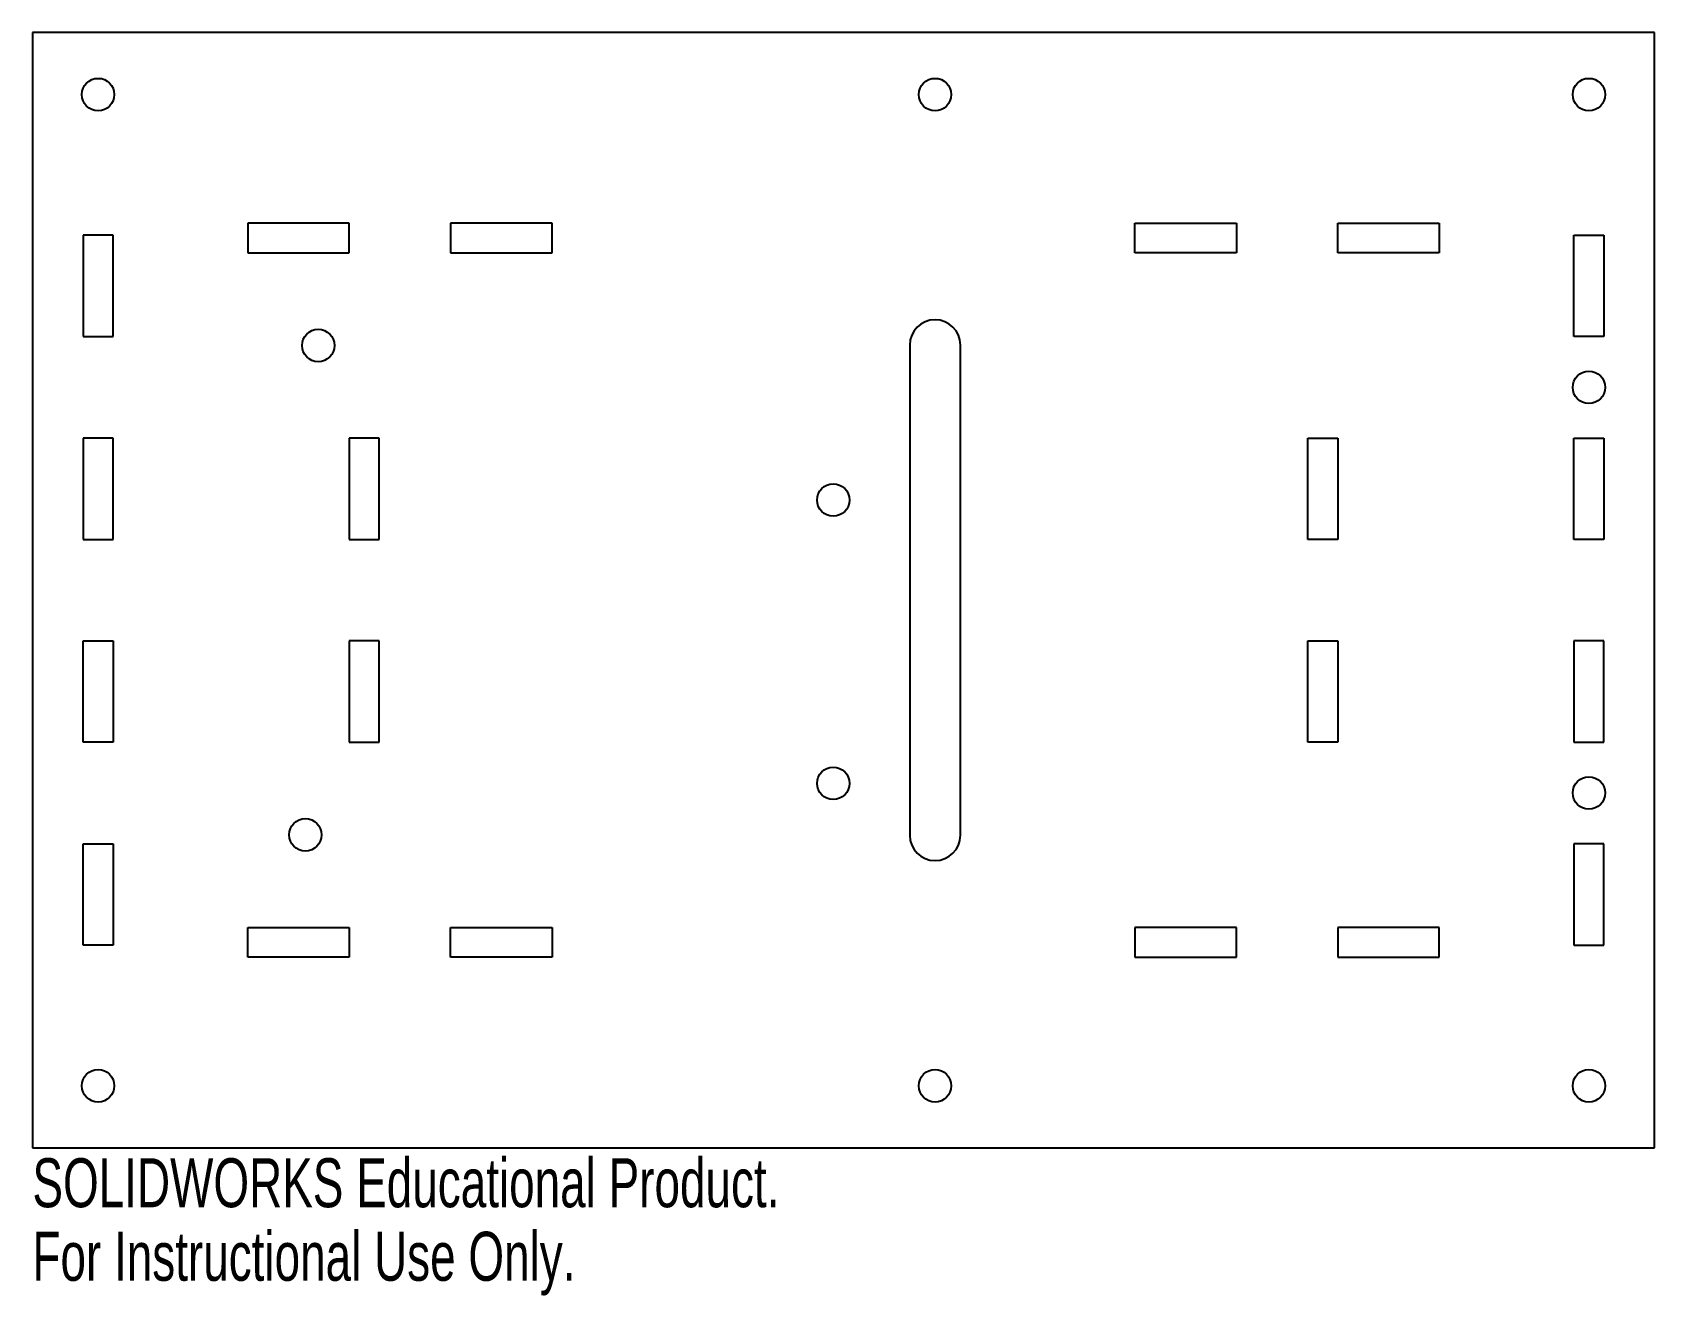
# Model space of a CAD drawing. Header units: millimetres. Extents: x -80 to 80, y -70 to 55.
import ezdxf

# ---------------------------------------------------------------- set-up
doc = ezdxf.new("R2010")
doc.units = ezdxf.units.MM
doc.styles.add('SLDTEXTSTYLE0', font='TXT', dxfattribs={"width": 0.7})

msp = doc.modelspace()

# ---------------------------------------------------------------- linework, layer by layer
at = {"color": 7, "linetype": 'Continuous', "lineweight": 25}
for p, q in [((80, 55), (-80, 55)), ((-80, 55), (-80, -55)), ((80, -55), (80, 55)), ((-58.75, 36.204), (-58.75, 33.254)), ((-48.75, 36.204), (-58.75, 36.204)), ((-48.75, 33.254), (-48.75, 36.204)), ((-38.75, 36.204), (-38.75, 33.254)), ((-28.75, 36.204), (-38.75, 36.204)), ((-28.75, 33.254), (-28.75, 36.204)), ((28.75, 36.204), (38.75, 36.204)), ((28.75, 33.254), (28.75, 36.204)), ((38.75, 36.204), (38.75, 33.254)), ((48.75, 36.204), (58.75, 36.204)), ((48.75, 33.254), (48.75, 36.204)), ((58.75, 36.204), (58.75, 33.254)), ((-75, 35), (-75, 25)), ((-72.05, 35), (-75, 35)), ((-72.05, 25), (-72.05, 35)), ((72.05, 35), (75, 35)), ((72.05, 25), (72.05, 35)), ((75, 35), (75, 25)), ((-58.75, 33.254), (-48.75, 33.254)), ((-38.75, 33.254), (-28.75, 33.254)), ((38.75, 33.254), (28.75, 33.254)), ((58.75, 33.254), (48.75, 33.254)), ((-75, 25), (-72.05, 25)), ((6.53, 24.17), (6.53, -24.17)), ((11.53, -24.17), (11.53, 24.17)), ((75, 25), (72.05, 25)), ((-75, 15), (-75, 5)), ((-72.05, 15), (-75, 15)), ((-72.05, 5), (-72.05, 15)), ((-48.75, 15), (-48.75, 5)), ((-45.8, 15), (-48.75, 15)), ((-45.8, 5), (-45.8, 15)), ((45.8, 5), (45.8, 15)), ((45.8, 15), (48.75, 15)), ((48.75, 15), (48.75, 5)), ((72.05, 15), (75, 15)), ((72.05, 5), (72.05, 15)), ((75, 15), (75, 5)), ((-75, 5), (-72.05, 5)), ((-48.75, 5), (-45.8, 5)), ((48.75, 5), (45.8, 5)), ((75, 5), (72.05, 5)), ((-75, -15), (-75, -5)), ((-75, -5), (-72.05, -5)), ((-72.05, -5), (-72.05, -15)), ((-48.75, -5), (-48.75, -15)), ((-45.8, -5), (-48.75, -5)), ((-45.8, -15), (-45.8, -5)), ((45.8, -15), (45.8, -5)), ((45.8, -5), (48.75, -5)), ((48.75, -5), (48.75, -15)), ((72.05, -5), (72.05, -15)), ((75, -5), (72.05, -5)), ((75, -15), (75, -5)), ((-72.05, -15), (-75, -15)), ((-48.75, -15), (-45.8, -15)), ((48.75, -15), (45.8, -15)), ((72.05, -15), (75, -15)), ((-75, -35), (-75, -25)), ((-75, -25), (-72.05, -25)), ((-72.05, -25), (-72.05, -35)), ((72.05, -25), (72.05, -35)), ((75, -25), (72.05, -25)), ((75, -35), (75, -25)), ((-58.75, -36.204), (-58.75, -33.254)), ((-58.75, -33.254), (-48.75, -33.254)), ((-48.75, -33.254), (-48.75, -36.204)), ((-38.75, -36.204), (-38.75, -33.254)), ((-38.75, -33.254), (-28.75, -33.254)), ((-28.75, -33.254), (-28.75, -36.204)), ((28.75, -33.254), (28.75, -36.204)), ((38.75, -33.254), (28.75, -33.254)), ((38.75, -36.204), (38.75, -33.254)), ((48.75, -33.254), (48.75, -36.204)), ((58.75, -33.254), (48.75, -33.254)), ((58.75, -36.204), (58.75, -33.254)), ((-72.05, -35), (-75, -35)), ((72.05, -35), (75, -35)), ((-48.75, -36.204), (-58.75, -36.204)), ((-28.75, -36.204), (-38.75, -36.204)), ((28.75, -36.204), (38.75, -36.204)), ((48.75, -36.204), (58.75, -36.204)), ((-80, -55), (80, -55))]:
    msp.add_line(p, q, dxfattribs=at)
for centre in [(-73.525, 48.875), (9.03, 48.875), (73.525, 48.875), (-51.81, 24.13), (73.525, 20), (-1.01, 8.89), (-1.01, -19.05), (73.525, -20), (-53.08, -24.13), (-73.525, -48.875), (9.03, -48.875), (73.525, -48.875)]:
    msp.add_circle(centre, 1.6, dxfattribs=at)
for centre, start, end in [((9.03, 24.17), 0, 180), ((9.03, -24.17), 180, 0)]:
    msp.add_arc(centre, 2.5, start, end, dxfattribs=at)

# ---------------------------------------------------------------- texts
at = {"color": 7, "linetype": 'Continuous', "char_height": 4.83362, "attachment_point": 1, "style": 'SLDTEXTSTYLE0'}
for s, insert in [('SOLIDWORKS Educational Product.', (-80, -56.02)), ('For Instructional Use Only.', (-80, -63.27))]:
    msp.add_mtext(s, dxfattribs=dict(at, insert=insert))

doc.saveas('drawing.dxf')
